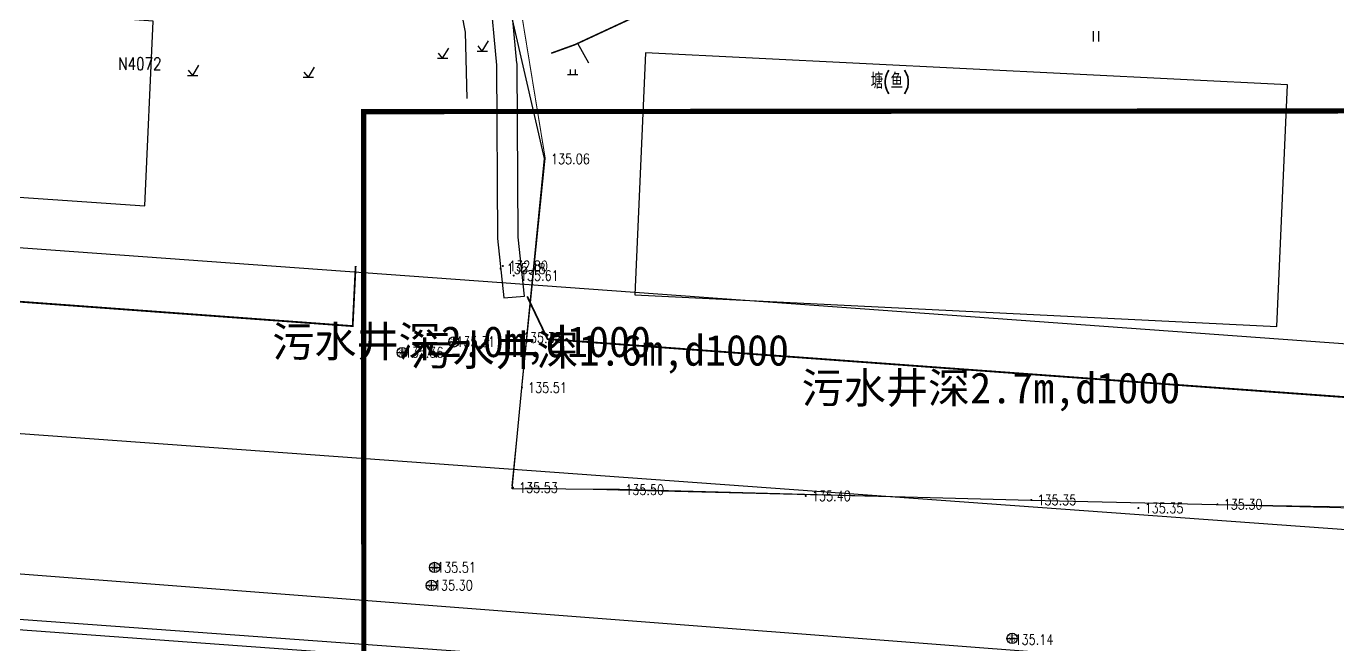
# Model space of a CAD drawing. Extents: x 529262 to 576451, y 2694391 to 2717535.
# Drawn here: x 565953.8 to 566081.1, y 2710121.1 to 2710181.1 of the extents above; entities that cross this region are included whole.
import ezdxf
from ezdxf.enums import TextEntityAlignment as Align
from ezdxf.xclip import XClip

# ---------------------------------------------------------------- set-up
doc = ezdxf.new("R2010")
doc.units = 0
doc.header["$XCLIPFRAME"] = 0
doc.linetypes.add('X0', pattern=[4, 3, -1])
doc.linetypes.add('X3', pattern=[5, 4, -1])
for name, color, linetype in [('a红线图', 1, 'Continuous'), ('COMPONENT', 8, 'Continuous'), ('DLSS', 4, 'Continuous'), ('DMTZ', 8, 'Continuous'), ('GCD', 8, 'Continuous'), ('GXYZ', 8, 'Continuous'), ('JMD', 8, 'Continuous'), ('KZD', 8, 'Continuous'), ('PP-COM', 7, 'Continuous'), ('RD-中线', 40, 'Continuous'), ('RD-红线', 7, 'Continuous'), ('ZBTZ', 8, 'Continuous'), ('污水管径标注_W10-', 202, 'Continuous')]:
    doc.layers.add(name, color=color, linetype=linetype)
doc.layers.add('SXSS', color=5, linetype='Continuous', lineweight=0)
doc.layers.add('现状管道深度（物探资料）', color=2, linetype='Continuous', plot=False)
doc.styles.add('HZ', font='rs.shx', dxfattribs={"width": 0.8, "bigfont": 'hztxt.shx'})
doc.styles.add('romanc', font='romanc.shx', dxfattribs={"width": 0.8})
doc.styles.get("Standard").update_dxf_attribs({"font": '', "height": 2.5, "bigfont": 'smfs.shx'})
doc.styles.add('宋体', font='', dxfattribs={"width": 0.75})
doc.styles.get('Standard').set_extended_font_data('FangSong_GB2312')
doc.styles.get('宋体').set_extended_font_data('SimSun')
doc.linetypes.add('10421', pattern='A,2,[150,AAA.SHX,S=0.5,R=0,X=0,Y=0.5],1e-11', length=2)
doc.linetypes.add('10422', pattern='A,0.75,[150,AAA.SHX,S=0.5,R=0,X=0,Y=0.5],1.5,[177,AAA.SHX,S=1,R=0,X=0,Y=0.4],0.75', length=3)
doc.linetypes.add('1161', pattern='A,0,[149,AAA.SHX,S=0.15,R=0,X=0,Y=0],-1.6', length=1.6)

# ---------------------------------------------------------------- blocks, each defined once
blk = doc.blocks.new('A$C19FD0107')
at = {"layer": 'RD-中线', "color": 8, "linetype": 'Continuous', "flags": 128}
for points in [[(-6335.34, 15847.56, -0.022733), (-6280.83, 15846.02), (-5863.74, 15815.18, 0.013451), (-5702.53, 15807.61), (-5575.3, 15805.07, -0.027271), (-5520.95, 15801.01, -0.00117), (-5519.09, 15800.76), (-5286.59, 15769.48, 0.015336), (-5256.09, 15766.32), (-4915.64, 15741.63)], [(-4490.73, 14139.44, 0), (-4490.29, 14139.42)], [(-3818.25, 14086.17, 0), (-3817.74, 14086.17)]]:
    blk.add_lwpolyline(points, format="xyb", dxfattribs=at)
at = {"layer": 'RD-红线', "color": 8, "flags": 128}
blk.add_lwpolyline([(-5250.33, 15783.95), (-4657.05, 15740.92)], dxfattribs=at)
at = {"layer": 'RD-红线', "color": 8, "linetype": 'Continuous', "flags": 128}
blk.add_lwpolyline([(-5242.51, 15747.29), (-4941.04, 15725.42)], dxfattribs=at)
blk = doc.blocks.new('GC200')
at = {"linetype": 'Continuous', "const_width": 0.2, "flags": 128}
blk.add_lwpolyline([(-0.1, 0, 1), (0.1, 0, 1)], format="xyb", close=True, dxfattribs=at)
blk = doc.blocks.new('gc121')
at = {"color": 8}
for p, q in [((-0.5, -1), (-0.5, 1)), ((0.5, -1), (0.5, 1))]:
    blk.add_line(p, q, dxfattribs=at)
blk = doc.blocks.new('gc123')
at = {"color": 8}
for p, q in [((-1, 0), (1, 0)), ((0, 0), (-0.8, 1)), ((0, 0), (1.2, 2))]:
    blk.add_line(p, q, dxfattribs=at)
blk = doc.blocks.new('gc119')
at = {"color": 8}
for p, q in [((-1, 0), (1, 0)), ((-0.5, 1), (-0.5, 0)), ((0.5, 1), (0.5, 0))]:
    blk.add_line(p, q, dxfattribs=at)
blk = doc.blocks.new('gcbj0102')
for p, q in [((-1, 0), (1, 0)), ((0, -1), (0, 1))]:
    blk.add_line(p, q)
blk.add_circle((0, 0), 1)

msp = doc.modelspace()

# ---------------------------------------------------------------- linework, layer by layer
at = {"const_width": 0.5}
msp.add_lwpolyline([(566139.325, 2710172.956), (565986.518, 2710172.842), (565986.681, 2709601.261), (566518.586, 2709601.552), (566518.485, 2709673.527), (566764.333, 2709673.513), (566764.12, 2710112.127), (566139.363, 2710109.398), (566139.316, 2710172.956)], dxfattribs=at)
at = {"layer": 'a红线图', "color": 8, "linetype": 'Continuous', "lineweight": 0, "const_width": 0.1, "elevation": 1, "flags": 128}
msp.add_lwpolyline([(566000.908, 2710136.495), (566004.142, 2710168.333), (565999.754, 2710195.167), (565987.232, 2710226.233), (565993.544, 2710226.136), (566014.189, 2710221.915), (566053.548, 2710214.159), (566092.868, 2710207.435), (566122.131, 2710203.09), (566156.665, 2710206.72), (566172.43, 2710207.167), (566212.383, 2710208.175)], dxfattribs=at)
msp.add_lwpolyline([(566000.908, 2710136.495), (566004.142, 2710168.333), (565999.754, 2710195.167), (565987.232, 2710226.233), (565993.544, 2710226.136), (566014.189, 2710221.915), (566053.548, 2710214.159), (566092.868, 2710207.435), (566122.131, 2710203.09), (566156.665, 2710206.72), (566172.43, 2710207.167), (566212.383, 2710208.175)], dxfattribs=at)
at = {"layer": 'a红线图', "color": 8, "linetype": 'Continuous', "lineweight": 0, "flags": 128}
msp.add_lwpolyline([(566002.192, 2710136.326), (566109.082, 2710133.706), (566102.533, 2710124.92), (566100.925, 2710114.792), (566103.162, 2710098.867), (566102.215, 2710078.564), (566102.717, 2710046.58), (566103.542, 2710024.38), (566098.749, 2709996.517), (566091.062, 2709979.95), (566088.689, 2709969.605), (566093.614, 2709951.357), (566100.107, 2709923.223), (566100.107, 2709923.223), (566100.107, 2709923.223), (566095.932, 2709922.206), (566095.932, 2709922.206), (566081.847, 2709912.554), (566085.668, 2709714.381)], dxfattribs=at)
msp.add_lwpolyline([(566002.192, 2710136.326), (566109.082, 2710133.706), (566102.533, 2710124.92), (566100.925, 2710114.792), (566103.162, 2710098.867), (566102.215, 2710078.564), (566102.717, 2710046.58), (566103.542, 2710024.38), (566098.749, 2709996.517), (566091.062, 2709979.95), (566088.689, 2709969.605), (566093.614, 2709951.357), (566100.107, 2709923.223), (566100.107, 2709923.223), (566100.107, 2709923.223), (566095.932, 2709922.206), (566095.932, 2709922.206), (566081.847, 2709912.554), (566085.668, 2709714.381)], dxfattribs=at)
at = {"layer": 'DLSS', "linetype": 'Continuous', "const_width": 0.175, "elevation": 135.402, "flags": 128}
msp.add_lwpolyline([(565728.036, 2710227.994), (565727.308, 2710218.639), (565726.265, 2710212.137), (565725.715, 2710197.24), (565725.992, 2710191.696), (565726.324, 2710188.979), (565727.845, 2710185.88), (565729.677, 2710182.823), (565731.623, 2710180.344), (565733.475, 2710178.401), (565736.429, 2710176.071), (565739.76, 2710174.484), (565746.029, 2710172.225), (565779.953, 2710169.274), (565781.952, 2710169.069), (565841.374, 2710162.581), (565985.457, 2710152.021), (565985.745, 2710157.864)], dxfattribs=at)
at = {"layer": 'DLSS', "linetype": 'X3', "const_width": 0.15, "elevation": 134.337, "flags": 128}
msp.add_lwpolyline([(566004.735, 2710178.514), (566007.048, 2710179.352), (566017.279, 2710184.104), (566025.898, 2710187.422), (566032.294, 2710190.1), (566034.932, 2710190.828), (566038.716, 2710191.579), (566041.831, 2710192.092), (566042.408, 2710192.311), (566042.787, 2710192.462)], dxfattribs=at)
at = {"layer": 'DLSS', "linetype": 'X0', "const_width": 0.175, "elevation": 135.402, "flags": 128}
msp.add_lwpolyline([(566002.393, 2710154.909), (566004.373, 2710150.761), (566083.268, 2710145.017)], dxfattribs=at)
at = {"layer": 'DMTZ', "linetype": '10421', "elevation": 134.334, "flags": 128}
msp.add_lwpolyline([(565996.577, 2710174.105), (565996.424, 2710180.572), (565995.494, 2710185.218), (565994.641, 2710189.632), (565993.711, 2710193.117), (565993.525, 2710194.968)], dxfattribs=at)
at = {"layer": 'DMTZ', "linetype": '10422'}
msp.add_lwpolyline([(565998.766, 2710191.427), (565998.735, 2710184.7), (565999.416, 2710177.37), (565999.524, 2710160.535), (566000.145, 2710154.753), (566002.141, 2710154.938)], dxfattribs=at)
msp.add_lwpolyline([(566002.141, 2710154.938), (566001.523, 2710160.649), (566001.416, 2710177.383, 0.0215713), (566001.408, 2710177.555), (566000.727, 2710184.886, 0.0089908), (566000.719, 2710184.957), (566000.675, 2710191.892, 0.0434984)], format="xyb", dxfattribs=at)
at = {"layer": 'JMD', "linetype": 'Continuous', "flags": 128}
for points in [[(565891.761, 2710186.929), (565891.92, 2710168.756), (565965.279, 2710163.696), (565966.093, 2710181.62)], [(566013.879, 2710178.542), (566012.843, 2710155.073), (566075.166, 2710151.967), (566076.202, 2710175.436)], [(565849.606, 2710130.102), (565992.461, 2710119.684), (565991.084, 2710098.604), (565848.229, 2710109.022)]]:
    msp.add_lwpolyline(points, close=True, dxfattribs=at)
at = {"layer": 'ZBTZ', "linetype": '1161', "flags": 128}
msp.add_lwpolyline([(566008.385, 2710177.557), (566007.304, 2710179.471)], dxfattribs=at)
at = {"layer": 'ZBTZ', "linetype": '1161', "elevation": 135.317, "flags": 128}
msp.add_lwpolyline([(566062.353, 2710117.69), (566058.543, 2710119.832), (565731.999, 2710144.919)], dxfattribs=at)
at = {"layer": '污水管径标注_W10-'}
msp.add_lwpolyline([(566091.289, 2710134.274), (566069.292, 2710134.681), (566051.298, 2710135.101), (566029.305, 2710135.66), (566011.312, 2710136.16), (566000.943, 2710136.214), (566001.89, 2710146.034), (566004.077, 2710168.295), (566000.12, 2710185.478), (565995.633, 2710204.968), (565993.307, 2710215.071), (565989.448, 2710223.897), (565988.099, 2710226.983), (566004.406, 2710223.708), (566024.015, 2710219.771), (566034.18, 2710217.73), (566043.643, 2710215.934), (566063.292, 2710212.205), (566073.478, 2710210.272), (566082.99, 2710208.754)], dxfattribs=at)

# ---------------------------------------------------------------- block references
at = {"layer": 'COMPONENT', "linetype": 'Continuous', "xscale": 0.5, "yscale": 0.5}
for p in [(565995.275, 2710150.489), (565990.261, 2710149.457), (565993.41, 2710128.588), (565993.099, 2710126.846), (566049.474, 2710121.7)]:
    msp.add_blockref('gcbj0102', p, dxfattribs=at)
at = {"layer": 'GCD', "linetype": 'Continuous'}
ref = msp.add_blockref('GC200', (566004.107, 2710168.247, 135.06), dxfattribs=dict(at, xscale=0.5, yscale=0.5, zscale=0.5))
ref.add_attrib('height', '135.06', dxfattribs={"linetype": 'Continuous', "height": 1, "style": 'HZ', "width": 0.8}).set_placement((566004.707, 2710168.247, 135.06), align=Align.MIDDLE_LEFT)
ref = msp.add_blockref('GC200', (565999.811, 2710157.607, 135.183), dxfattribs=dict(at, xscale=0.5, yscale=0.5, zscale=0.5))
ref.add_attrib('height', '135.18', dxfattribs={"linetype": 'Continuous', "height": 1, "style": 'HZ', "width": 0.8}).set_placement((566000.411, 2710157.607, 135.183), align=Align.MIDDLE_LEFT)
ref = msp.add_blockref('GC200', (566000.038, 2710157.856, 132.798), dxfattribs=dict(at, xscale=0.5, yscale=0.5, zscale=0.5))
ref.add_attrib('height', '132.80', dxfattribs={"linetype": 'Continuous', "height": 1, "style": 'HZ', "width": 0.8}).set_placement((566000.638, 2710157.856, 132.798), align=Align.MIDDLE_LEFT)
ref = msp.add_blockref('GC200', (566001.087, 2710156.926, 135.607), dxfattribs=dict(at, xscale=0.5, yscale=0.5, zscale=0.5))
ref.add_attrib('height', '135.61', dxfattribs={"linetype": 'Continuous', "height": 1, "style": 'HZ', "width": 0.8}).set_placement((566001.687, 2710156.926, 135.607), align=Align.MIDDLE_LEFT)
ref = msp.add_blockref('GC200', (565995.271, 2710150.502, 135.309), dxfattribs=dict(at, xscale=0.1999999999534339, yscale=0.1999999999534339, zscale=0.1999999999534339))
ref.add_attrib('height', '135.31', dxfattribs={"linetype": 'Continuous', "height": 1, "style": 'HZ', "width": 0.8}).set_placement((565995.511, 2710150.502, 135.309), align=Align.MIDDLE_LEFT)
ref = msp.add_blockref('GC200', (566001.372, 2710150.891, 135.352), dxfattribs=dict(at, xscale=0.5, yscale=0.5, zscale=0.5))
ref.add_attrib('height', '135.35', dxfattribs={"linetype": 'Continuous', "height": 1, "style": 'HZ', "width": 0.8}).set_placement((566001.972, 2710150.891, 135.352), align=Align.MIDDLE_LEFT)
ref = msp.add_blockref('GC200', (565990.257, 2710149.465, 135.356), dxfattribs=dict(at, xscale=0.1999999999534339, yscale=0.1999999999534339, zscale=0.1999999999534339))
ref.add_attrib('height', '135.36', dxfattribs={"linetype": 'Continuous', "height": 1, "style": 'HZ', "width": 0.8}).set_placement((565990.497, 2710149.465, 135.356), align=Align.MIDDLE_LEFT)
ref = msp.add_blockref('GC200', (566001.883, 2710146.047, 135.51), dxfattribs=dict(at, xscale=0.5, yscale=0.5, zscale=0.5))
ref.add_attrib('height', '135.51', dxfattribs={"linetype": 'Continuous', "height": 1, "style": 'HZ', "width": 0.8}).set_placement((566002.483, 2710146.047, 135.51), align=Align.MIDDLE_LEFT)
ref = msp.add_blockref('GC200', (566001.009, 2710136.347, 135.531), dxfattribs=dict(at, xscale=0.5, yscale=0.5, zscale=0.5))
ref.add_attrib('height', '135.53', dxfattribs={"linetype": 'Continuous', "height": 1, "style": 'HZ', "width": 0.8}).set_placement((566001.609, 2710136.347, 135.531), align=Align.MIDDLE_LEFT)
ref = msp.add_blockref('GC200', (566011.314, 2710136.137, 135.5), dxfattribs=dict(at, xscale=0.5, yscale=0.5, zscale=0.5))
ref.add_attrib('height', '135.50', dxfattribs={"linetype": 'Continuous', "height": 1, "style": 'HZ', "width": 0.8}).set_placement((566011.914, 2710136.137, 135.5), align=Align.MIDDLE_LEFT)
ref = msp.add_blockref('GC200', (566029.437, 2710135.535, 135.4), dxfattribs=dict(at, xscale=0.5, yscale=0.5, zscale=0.5))
ref.add_attrib('height', '135.40', dxfattribs={"linetype": 'Continuous', "height": 1, "style": 'HZ', "width": 0.8}).set_placement((566030.037, 2710135.535, 135.4), align=Align.MIDDLE_LEFT)
ref = msp.add_blockref('GC200', (566051.333, 2710135.142, 135.35), dxfattribs=dict(at, xscale=0.5, yscale=0.5, zscale=0.5))
ref.add_attrib('height', '135.35', dxfattribs={"linetype": 'Continuous', "height": 1, "style": 'HZ', "width": 0.8}).set_placement((566051.933, 2710135.142, 135.35), align=Align.MIDDLE_LEFT)
ref = msp.add_blockref('GC200', (566069.408, 2710134.718, 135.3), dxfattribs=dict(at, xscale=0.5, yscale=0.5, zscale=0.5))
ref.add_attrib('height', '135.30', dxfattribs={"linetype": 'Continuous', "height": 1, "style": 'HZ', "width": 0.8}).set_placement((566070.008, 2710134.718, 135.3), align=Align.MIDDLE_LEFT)
ref = msp.add_blockref('GC200', (566061.734, 2710134.355, 135.346), dxfattribs=dict(at, xscale=0.5, yscale=0.5, zscale=0.5))
ref.add_attrib('height', '135.35', dxfattribs={"linetype": 'Continuous', "height": 1, "style": 'HZ', "width": 0.8}).set_placement((566062.334, 2710134.355, 135.346), align=Align.MIDDLE_LEFT)
ref = msp.add_blockref('GC200', (565993.407, 2710128.596, 135.512), dxfattribs=dict(at, xscale=0.1999999999534339, yscale=0.1999999999534339, zscale=0.1999999999534339))
ref.add_attrib('height', '135.51', dxfattribs={"linetype": 'Continuous', "height": 1, "style": 'HZ', "width": 0.8}).set_placement((565993.647, 2710128.596, 135.512), align=Align.MIDDLE_LEFT)
ref = msp.add_blockref('GC200', (565993.104, 2710126.856, 135.304), dxfattribs=dict(at, xscale=0.1999999999534339, yscale=0.1999999999534339, zscale=0.1999999999534339))
ref.add_attrib('height', '135.30', dxfattribs={"linetype": 'Continuous', "height": 1, "style": 'HZ', "width": 0.8}).set_placement((565993.344, 2710126.856, 135.304), align=Align.MIDDLE_LEFT)
ref = msp.add_blockref('GC200', (566049.468, 2710121.583, 135.142), dxfattribs=dict(at, xscale=0.1999999999534339, yscale=0.1999999999534339, zscale=0.1999999999534339))
ref.add_attrib('height', '135.14', dxfattribs={"linetype": 'Continuous', "height": 1, "style": 'HZ', "width": 0.8}).set_placement((566049.708, 2710121.583, 135.142), align=Align.MIDDLE_LEFT)
at = {"layer": 'PP-COM'}
ref = msp.add_blockref('A$C19FD0107', (570997.993, 2694390.603), dxfattribs=at)
XClip(ref).set_block_clipping_path([(-9366.4383134884, 14428.6043910822), (-3328.4480743363, 17452.7484863754)])
at = {"layer": 'ZBTZ', "linetype": 'Continuous', "xscale": 0.5, "yscale": 0.5, "zscale": 0.5}
for name, p in [('gc123', (565998.04, 2710178.719)), ('gc121', (566057.638, 2710180.152)), ('gc123', (565994.185, 2710178.019)), ('gc123', (565969.93, 2710176.365)), ('gc123', (565981.153, 2710176.176)), ('gc119', (566006.821, 2710176.443))]:
    msp.add_blockref(name, p, dxfattribs=at)

# ---------------------------------------------------------------- texts
at = {"layer": 'GXYZ', "linetype": 'Continuous', "style": '宋体'}
for p in [(565995.275, 2710150.483), (565990.261, 2710149.451), (565993.41, 2710128.582), (565993.1, 2710126.839), (566049.474, 2710121.694)]:
    msp.add_text('污', height=0.5, dxfattribs=at).set_placement(p, align=Align.MIDDLE)
at = {"layer": 'KZD', "linetype": 'Continuous', "style": 'romanc', "width": 0.8}
msp.add_text('N4072', height=1.2, dxfattribs=at).set_placement((565964.8, 2710177.49), align=Align.MIDDLE)
at = {"layer": 'SXSS', "color": 8, "linetype": '10421', "style": 'HZ', "width": 0.8}
msp.add_text('塘(鱼)', height=1.5, dxfattribs=at).set_placement((566037.674, 2710175.724), align=Align.MIDDLE)
at = {"layer": '现状管道深度（物探资料）'}
for s, p in [('污水井深2.0m,d1000', (565996.03, 2710150.515)), ('污水井深1.6m,d1000', (566009.43, 2710149.685)), ('污水井深2.7m,d1000', (566047.42, 2710146.025))]:
    msp.add_text(s, height=3, dxfattribs=at).set_placement(p, align=Align.MIDDLE_CENTER)

doc.saveas('drawing.dxf')
